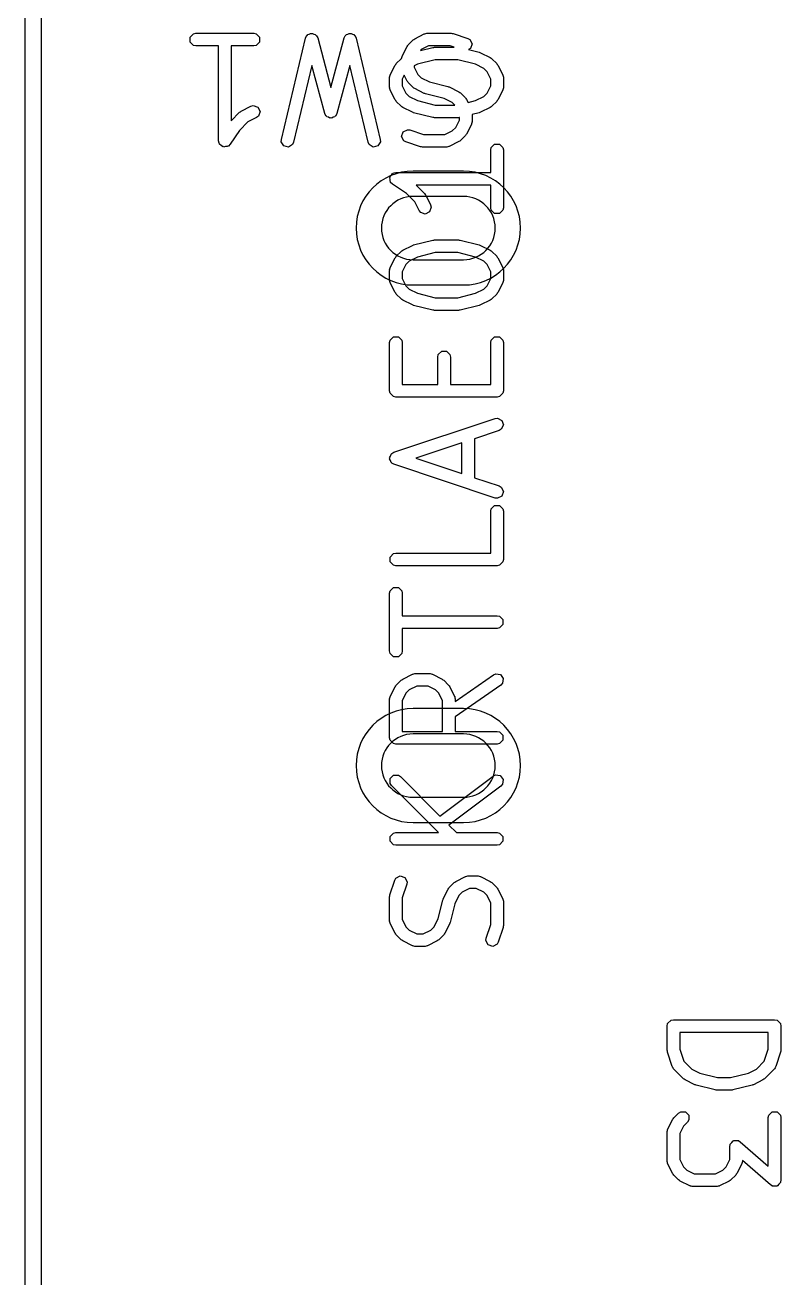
# Model space of a CAD drawing. Header units: inches. Extents: x 0.27 to 5.32, y 0.16 to 3.22.
# Drawn here: x 4.983 to 5.2184, y 0.8661 to 1.2561 of the extents above; entities that cross this region are included whole.
import ezdxf

# ---------------------------------------------------------------- set-up
doc = ezdxf.new("R2010")
doc.units = ezdxf.units.IN
doc.header["$MEASUREMENT"] = 0
doc.layers.add('BLACK', color=250, linetype='CONTINUOUS')

msp = doc.modelspace()

# ---------------------------------------------------------------- linework, layer by layer
at = {"layer": 'BLACK', "linetype": 'CONTINUOUS'}
for p, q in [((4.98797, 3.21953), (4.98797, 0.16047)), ((4.98297, 0.16297), (4.98297, 3.21703)), ((5.03438, 1.25236), (5.03544, 1.25343)), ((5.03438, 1.25086), (5.03438, 1.25236)), ((5.03544, 1.25343), (5.03619, 1.25358)), ((5.03619, 1.25358), (5.05419, 1.25358)), ((5.05419, 1.25358), (5.05495, 1.25343)), ((5.05495, 1.25343), (5.05601, 1.25236)), ((5.05601, 1.25236), (5.05601, 1.25086)), ((5.06278, 1.22057), (5.07027, 1.25207)), ((5.07027, 1.25207), (5.07059, 1.25276)), ((5.07059, 1.25276), (5.07085, 1.25292)), ((5.07085, 1.25292), (5.07099, 1.25317)), ((5.07099, 1.25317), (5.07146, 1.2533)), ((5.07146, 1.2533), (5.07188, 1.25355)), ((5.07188, 1.25355), (5.07216, 1.25349)), ((5.07216, 1.25349), (5.07245, 1.25356)), ((5.07245, 1.25356), (5.07287, 1.25332)), ((5.07287, 1.25332), (5.07334, 1.2532)), ((5.07334, 1.2532), (5.0735, 1.25295)), ((5.0735, 1.25295), (5.07375, 1.25281)), ((5.07375, 1.25281), (5.07409, 1.25212)), ((5.07409, 1.25212), (5.07819, 1.23675)), ((5.07819, 1.23675), (5.08229, 1.25212)), ((5.08229, 1.25212), (5.08263, 1.25281)), ((5.08263, 1.25281), (5.08288, 1.25295)), ((5.08288, 1.25295), (5.08303, 1.2532)), ((5.08303, 1.2532), (5.08351, 1.25332)), ((5.08351, 1.25332), (5.08393, 1.25356)), ((5.08393, 1.25356), (5.08421, 1.25349)), ((5.08421, 1.25349), (5.0845, 1.25355)), ((5.0845, 1.25355), (5.08491, 1.2533)), ((5.08491, 1.2533), (5.08538, 1.25317)), ((5.08538, 1.25317), (5.08553, 1.25292)), ((5.08553, 1.25292), (5.08578, 1.25276)), ((5.08578, 1.25276), (5.0861, 1.25207)), ((5.0861, 1.25207), (5.0936, 1.22057)), ((5.10431, 1.25187), (5.1073, 1.25337)), ((5.1073, 1.25337), (5.1074, 1.2534)), ((5.1074, 1.2534), (5.10743, 1.25343)), ((5.10743, 1.25343), (5.10774, 1.25349)), ((5.10774, 1.25349), (5.10805, 1.25357)), ((5.10805, 1.25357), (5.10809, 1.25356)), ((5.10809, 1.25356), (5.10819, 1.25358)), ((5.10819, 1.25358), (5.11568, 1.25358)), ((5.11568, 1.25358), (5.11599, 1.25352)), ((5.11599, 1.25352), (5.11631, 1.25348)), ((5.11631, 1.25348), (5.12081, 1.25198)), ((5.12081, 1.25198), (5.12147, 1.2516)), ((5.03544, 1.24979), (5.03438, 1.25086)), ((5.03619, 1.24964), (5.03544, 1.24979)), ((5.04322, 1.24964), (5.03619, 1.24964)), ((5.04322, 1.22011), (5.04322, 1.24964)), ((5.05419, 1.24964), (5.04716, 1.24964)), ((5.04716, 1.24964), (5.04716, 1.22637)), ((5.05495, 1.24979), (5.05419, 1.24964)), ((5.05601, 1.25086), (5.05495, 1.24979)), ((5.10043, 1.24649), (5.10193, 1.24949)), ((5.10193, 1.24949), (5.10212, 1.24974)), ((5.10212, 1.24974), (5.10229, 1.25)), ((5.10229, 1.25), (5.10379, 1.2515)), ((5.10379, 1.2515), (5.10406, 1.25168)), ((5.10406, 1.25168), (5.10431, 1.25187)), ((5.10606, 1.2482), (5.10998, 1.24918)), ((5.10635, 1.24849), (5.10606, 1.2482)), ((5.10865, 1.24964), (5.10635, 1.24849)), ((5.11536, 1.24964), (5.10865, 1.24964)), ((5.10998, 1.24918), (5.11022, 1.2492)), ((5.11022, 1.2492), (5.11046, 1.24924)), ((5.11046, 1.24924), (5.11656, 1.24924)), ((5.11656, 1.24924), (5.11536, 1.24964)), ((5.12167, 1.24882), (5.12108, 1.24852)), ((5.12108, 1.24852), (5.12443, 1.24768)), ((5.12147, 1.2516), (5.12215, 1.25025)), ((5.12215, 1.25025), (5.12167, 1.24882)), ((5.09839, 1.2439), (5.09857, 1.24417)), ((5.09857, 1.24417), (5.10007, 1.24567)), ((5.10007, 1.24567), (5.10023, 1.24577)), ((5.10023, 1.24577), (5.10031, 1.24605)), ((5.10031, 1.24605), (5.10037, 1.24636)), ((5.10037, 1.24636), (5.1004, 1.2464)), ((5.1004, 1.2464), (5.10043, 1.24649)), ((5.1107, 1.24531), (5.10515, 1.24392)), ((5.11772, 1.24531), (5.1107, 1.24531)), ((5.12327, 1.24392), (5.11772, 1.24531)), ((5.12443, 1.24768), (5.12463, 1.24759)), ((5.12463, 1.24759), (5.12484, 1.24754)), ((5.12484, 1.24754), (5.12784, 1.24604)), ((5.12784, 1.24604), (5.12809, 1.24584)), ((5.12809, 1.24584), (5.12835, 1.24567)), ((5.12835, 1.24567), (5.12985, 1.24417)), ((5.12985, 1.24417), (5.13002, 1.2439)), ((5.0723, 1.24357), (5.06661, 1.21966)), ((5.07629, 1.22861), (5.0723, 1.24357)), ((5.08408, 1.24357), (5.08009, 1.22861)), ((5.08977, 1.21966), (5.08408, 1.24357)), ((5.09658, 1.24022), (5.09664, 1.24053)), ((5.09664, 1.24053), (5.09667, 1.24056)), ((5.09667, 1.24056), (5.0967, 1.24066)), ((5.0967, 1.24066), (5.0982, 1.24366)), ((5.0982, 1.24366), (5.09839, 1.2439)), ((5.10103, 1.24052), (5.10043, 1.23931)), ((5.10193, 1.23873), (5.10103, 1.24052)), ((5.10515, 1.24392), (5.10415, 1.24342)), ((5.10415, 1.24342), (5.10415, 1.24308)), ((5.10415, 1.24308), (5.1053, 1.24078)), ((5.1053, 1.24078), (5.10635, 1.23973)), ((5.12579, 1.24266), (5.12327, 1.24392)), ((5.12684, 1.24161), (5.12579, 1.24266)), ((5.12799, 1.23931), (5.12684, 1.24161)), ((5.13002, 1.2439), (5.13022, 1.24366)), ((5.13022, 1.24366), (5.13172, 1.24066)), ((5.13172, 1.24066), (5.13174, 1.24056)), ((5.13174, 1.24056), (5.13178, 1.24053)), ((5.13178, 1.24053), (5.13184, 1.24022)), ((5.09649, 1.23978), (5.09651, 1.23987)), ((5.09649, 1.23678), (5.09649, 1.23978)), ((5.09651, 1.23668), (5.09649, 1.23678)), ((5.0965, 1.23991), (5.09658, 1.24022)), ((5.09651, 1.23987), (5.0965, 1.23991)), ((5.0965, 1.23664), (5.09651, 1.23668)), ((5.09658, 1.23633), (5.0965, 1.23664)), ((5.10043, 1.23931), (5.10043, 1.23724)), ((5.10043, 1.23724), (5.10158, 1.23494)), ((5.10212, 1.23848), (5.10193, 1.23873)), ((5.10229, 1.23822), (5.10212, 1.23848)), ((5.10379, 1.23672), (5.10229, 1.23822)), ((5.10406, 1.23654), (5.10379, 1.23672)), ((5.10431, 1.23635), (5.10406, 1.23654)), ((5.1073, 1.23485), (5.10431, 1.23635)), ((5.10635, 1.23973), (5.10887, 1.23847)), ((5.10887, 1.23847), (5.11466, 1.23702)), ((5.11466, 1.23702), (5.11486, 1.23693)), ((5.11486, 1.23693), (5.11506, 1.23687)), ((5.11506, 1.23687), (5.11806, 1.23537)), ((5.12684, 1.23494), (5.12799, 1.23724)), ((5.12799, 1.23724), (5.12799, 1.23931)), ((5.13184, 1.24022), (5.13192, 1.23991)), ((5.13192, 1.23664), (5.13184, 1.23633)), ((5.13192, 1.23991), (5.13191, 1.23987)), ((5.13191, 1.23987), (5.13192, 1.23978)), ((5.13192, 1.23678), (5.13191, 1.23668)), ((5.13191, 1.23668), (5.13192, 1.23664)), ((5.13192, 1.23978), (5.13192, 1.23678)), ((5.09664, 1.23602), (5.09658, 1.23633)), ((5.09667, 1.23599), (5.09664, 1.23602)), ((5.0967, 1.2359), (5.09667, 1.23599)), ((5.0982, 1.2329), (5.0967, 1.2359)), ((5.09839, 1.23265), (5.0982, 1.2329)), ((5.09857, 1.23238), (5.09839, 1.23265)), ((5.10158, 1.23494), (5.10263, 1.23389)), ((5.10263, 1.23389), (5.10515, 1.23263)), ((5.10515, 1.23263), (5.1107, 1.23124)), ((5.10751, 1.23479), (5.1073, 1.23485)), ((5.10771, 1.2347), (5.10751, 1.23479)), ((5.1135, 1.23325), (5.10771, 1.2347)), ((5.11602, 1.23199), (5.1135, 1.23325)), ((5.11806, 1.23537), (5.11831, 1.23518)), ((5.11831, 1.23518), (5.11858, 1.235)), ((5.11858, 1.235), (5.12008, 1.2335)), ((5.12008, 1.2335), (5.12025, 1.23324)), ((5.12025, 1.23324), (5.12044, 1.23299)), ((5.12044, 1.23299), (5.12092, 1.23205)), ((5.12092, 1.23205), (5.12327, 1.23263)), ((5.12327, 1.23263), (5.12579, 1.23389)), ((5.12579, 1.23389), (5.12684, 1.23494)), ((5.13002, 1.23265), (5.12985, 1.23238)), ((5.13022, 1.2329), (5.13002, 1.23265)), ((5.13172, 1.2359), (5.13022, 1.2329)), ((5.13174, 1.23599), (5.13172, 1.2359)), ((5.13178, 1.23602), (5.13174, 1.23599)), ((5.13184, 1.23633), (5.13178, 1.23602)), ((5.04716, 1.22637), (5.0498, 1.229)), ((5.0498, 1.229), (5.05006, 1.22918)), ((5.05006, 1.22918), (5.05031, 1.22937)), ((5.05031, 1.22937), (5.05331, 1.23087)), ((5.05331, 1.23087), (5.05405, 1.23108)), ((5.05405, 1.23108), (5.05548, 1.2306)), ((5.05548, 1.2306), (5.05616, 1.22925)), ((5.05616, 1.22925), (5.05568, 1.22782)), ((5.07663, 1.22792), (5.07629, 1.22861)), ((5.08009, 1.22861), (5.07975, 1.22792)), ((5.10007, 1.23088), (5.09857, 1.23238)), ((5.10033, 1.23071), (5.10007, 1.23088)), ((5.10058, 1.23052), (5.10033, 1.23071)), ((5.10358, 1.22902), (5.10058, 1.23052)), ((5.10379, 1.22896), (5.10358, 1.22902)), ((5.10398, 1.22887), (5.10379, 1.22896)), ((5.10998, 1.22737), (5.10398, 1.22887)), ((5.1107, 1.23124), (5.11677, 1.23124)), ((5.11677, 1.23124), (5.11602, 1.23199)), ((5.12443, 1.22887), (5.12215, 1.2283)), ((5.12463, 1.22896), (5.12443, 1.22887)), ((5.12484, 1.22902), (5.12463, 1.22896)), ((5.12784, 1.23052), (5.12484, 1.22902)), ((5.12809, 1.23071), (5.12784, 1.23052)), ((5.12835, 1.23088), (5.12809, 1.23071)), ((5.12985, 1.23238), (5.12835, 1.23088)), ((5.05236, 1.226), (5.04972, 1.22336)), ((5.05507, 1.22735), (5.05236, 1.226)), ((5.05568, 1.22782), (5.05507, 1.22735)), ((5.07686, 1.22778), (5.07663, 1.22792)), ((5.07699, 1.22755), (5.07686, 1.22778)), ((5.07749, 1.22742), (5.07699, 1.22755)), ((5.07793, 1.22716), (5.07749, 1.22742)), ((5.07819, 1.22723), (5.07793, 1.22716)), ((5.07845, 1.22716), (5.07819, 1.22723)), ((5.07889, 1.22742), (5.07845, 1.22716)), ((5.07939, 1.22755), (5.07889, 1.22742)), ((5.07952, 1.22778), (5.07939, 1.22755)), ((5.07975, 1.22792), (5.07952, 1.22778)), ((5.11022, 1.22735), (5.10998, 1.22737)), ((5.11046, 1.22731), (5.11022, 1.22735)), ((5.11796, 1.22731), (5.11046, 1.22731)), ((5.11707, 1.22428), (5.11822, 1.22658)), ((5.11819, 1.22735), (5.11796, 1.22731)), ((5.11822, 1.22736), (5.11819, 1.22735)), ((5.11822, 1.22658), (5.11822, 1.22736)), ((5.12194, 1.22523), (5.12044, 1.22223)), ((5.12197, 1.22533), (5.12194, 1.22523)), ((5.122, 1.22536), (5.12197, 1.22533)), ((5.12206, 1.22567), (5.122, 1.22536)), ((5.12215, 1.22597), (5.12206, 1.22567)), ((5.12215, 1.22611), (5.12213, 1.22602)), ((5.12213, 1.22602), (5.12215, 1.22597)), ((5.12215, 1.2283), (5.12215, 1.22611)), ((5.04972, 1.22336), (5.04683, 1.21902)), ((5.10022, 1.22147), (5.1007, 1.2229)), ((5.1009, 1.22013), (5.10022, 1.22147)), ((5.1007, 1.2229), (5.10205, 1.22358)), ((5.10205, 1.22358), (5.10281, 1.22348)), ((5.10281, 1.22348), (5.107, 1.22208)), ((5.107, 1.22208), (5.11372, 1.22208)), ((5.11372, 1.22208), (5.11602, 1.22323)), ((5.11602, 1.22323), (5.11707, 1.22428)), ((5.12008, 1.22172), (5.11858, 1.22022)), ((5.12025, 1.22198), (5.12008, 1.22172)), ((5.12044, 1.22223), (5.12025, 1.22198)), ((5.04337, 1.21936), (5.04322, 1.22011)), ((5.04352, 1.21922), (5.04337, 1.21936)), ((5.04356, 1.21902), (5.04352, 1.21922)), ((5.04403, 1.2187), (5.04356, 1.21902)), ((5.04444, 1.2183), (5.04403, 1.2187)), ((5.04464, 1.2183), (5.04444, 1.2183)), ((5.04481, 1.21818), (5.04464, 1.2183)), ((5.04537, 1.2183), (5.04481, 1.21818)), ((5.04595, 1.2183), (5.04537, 1.2183)), ((5.04609, 1.21844), (5.04595, 1.2183)), ((5.04629, 1.21848), (5.04609, 1.21844)), ((5.04683, 1.21902), (5.04629, 1.21848)), ((5.06275, 1.2198), (5.06278, 1.22057)), ((5.06354, 1.21852), (5.06275, 1.2198)), ((5.065, 1.21817), (5.06354, 1.21852)), ((5.06629, 1.21896), (5.065, 1.21817)), ((5.06661, 1.21966), (5.06629, 1.21896)), ((5.09009, 1.21896), (5.08977, 1.21966)), ((5.09138, 1.21817), (5.09009, 1.21896)), ((5.09284, 1.21852), (5.09138, 1.21817)), ((5.09363, 1.2198), (5.09284, 1.21852)), ((5.0936, 1.22057), (5.09363, 1.2198)), ((5.10156, 1.21975), (5.1009, 1.22013)), ((5.10606, 1.21825), (5.10156, 1.21975)), ((5.10638, 1.21821), (5.10606, 1.21825)), ((5.10669, 1.21815), (5.10638, 1.21821)), ((5.11418, 1.21815), (5.10669, 1.21815)), ((5.11428, 1.21816), (5.11418, 1.21815)), ((5.11432, 1.21815), (5.11428, 1.21816)), ((5.11463, 1.21823), (5.11432, 1.21815)), ((5.11494, 1.2183), (5.11463, 1.21823)), ((5.11497, 1.21833), (5.11494, 1.2183)), ((5.11506, 1.21835), (5.11497, 1.21833)), ((5.11806, 1.21985), (5.11506, 1.21835)), ((5.11831, 1.22005), (5.11806, 1.21985)), ((5.11858, 1.22022), (5.11831, 1.22005)), ((5.12799, 1.21728), (5.12814, 1.21803)), ((5.12799, 1.21025), (5.12799, 1.21728)), ((5.12814, 1.21803), (5.1292, 1.2191)), ((5.1292, 1.2191), (5.13071, 1.2191)), ((5.13071, 1.2191), (5.13178, 1.21803)), ((5.13178, 1.21803), (5.13192, 1.21728)), ((5.13192, 1.21728), (5.13192, 1.19928)), ((5.09664, 1.20903), (5.09705, 1.20944)), ((5.09705, 1.20944), (5.09737, 1.20991)), ((5.09737, 1.20991), (5.09756, 1.20995)), ((5.09756, 1.20995), (5.09771, 1.2101)), ((5.09771, 1.2101), (5.09846, 1.21025)), ((5.09846, 1.21025), (5.12799, 1.21025)), ((5.11953, 1.21067), (5.10378, 1.21067)), ((5.09653, 1.20866), (5.09664, 1.20883)), ((5.09664, 1.2081), (5.09653, 1.20866)), ((5.09664, 1.20883), (5.09664, 1.20903)), ((5.09664, 1.20753), (5.09664, 1.2081)), ((5.09679, 1.20738), (5.09664, 1.20753)), ((5.09682, 1.20718), (5.09679, 1.20738)), ((5.09737, 1.20664), (5.09682, 1.20718)), ((5.10171, 1.20375), (5.09737, 1.20664)), ((5.12799, 1.20631), (5.10471, 1.20631)), ((5.10471, 1.20631), (5.10735, 1.20367)), ((5.12799, 1.19928), (5.12799, 1.20631)), ((5.10434, 1.20111), (5.10171, 1.20375)), ((5.11953, 1.2028), (5.10378, 1.2028)), ((5.10735, 1.20367), (5.10753, 1.20341)), ((5.10753, 1.20341), (5.10772, 1.20316)), ((5.10772, 1.20316), (5.10922, 1.20016)), ((5.1057, 1.1984), (5.10434, 1.20111)), ((5.10617, 1.19779), (5.1057, 1.1984)), ((5.1076, 1.19732), (5.10617, 1.19779)), ((5.10895, 1.19799), (5.1076, 1.19732)), ((5.10942, 1.19942), (5.10895, 1.19799)), ((5.10922, 1.20016), (5.10942, 1.19942)), ((5.12814, 1.19853), (5.12799, 1.19928)), ((5.1292, 1.19746), (5.12814, 1.19853)), ((5.13071, 1.19746), (5.1292, 1.19746)), ((5.13178, 1.19853), (5.13071, 1.19746)), ((5.13192, 1.19928), (5.13178, 1.19853)), ((5.09857, 1.18417), (5.10007, 1.18567)), ((5.10007, 1.18567), (5.10033, 1.18585)), ((5.10033, 1.18585), (5.10058, 1.18604)), ((5.10058, 1.18604), (5.10358, 1.18754)), ((5.10358, 1.18754), (5.10379, 1.1876)), ((5.10379, 1.1876), (5.10398, 1.18769)), ((5.10398, 1.18769), (5.10998, 1.18919)), ((5.10998, 1.18919), (5.11022, 1.1892)), ((5.11022, 1.1892), (5.11046, 1.18925)), ((5.11046, 1.18925), (5.11796, 1.18925)), ((5.11796, 1.18925), (5.11819, 1.1892)), ((5.11819, 1.1892), (5.11844, 1.18919)), ((5.11844, 1.18919), (5.12443, 1.18769)), ((5.12443, 1.18769), (5.12463, 1.1876)), ((5.12463, 1.1876), (5.12484, 1.18754)), ((5.12484, 1.18754), (5.12784, 1.18604)), ((5.12784, 1.18604), (5.12809, 1.18585)), ((5.12809, 1.18585), (5.12835, 1.18567)), ((5.12835, 1.18567), (5.12985, 1.18417)), ((5.0967, 1.18066), (5.0982, 1.18366)), ((5.0982, 1.18366), (5.09839, 1.18391)), ((5.09839, 1.18391), (5.09857, 1.18417)), ((5.10263, 1.18266), (5.10158, 1.18162)), ((5.10515, 1.18392), (5.10263, 1.18266)), ((5.10378, 1.18311), (5.11953, 1.18311)), ((5.1107, 1.18531), (5.10515, 1.18392)), ((5.11772, 1.18531), (5.1107, 1.18531)), ((5.12327, 1.18392), (5.11772, 1.18531)), ((5.12579, 1.18266), (5.12327, 1.18392)), ((5.12684, 1.18162), (5.12579, 1.18266)), ((5.12985, 1.18417), (5.13002, 1.18391)), ((5.13002, 1.18391), (5.13022, 1.18366)), ((5.13022, 1.18366), (5.13172, 1.18066)), ((5.09649, 1.17978), (5.09651, 1.17988)), ((5.09649, 1.17678), (5.09649, 1.17978)), ((5.0965, 1.17992), (5.09658, 1.18023)), ((5.09651, 1.17988), (5.0965, 1.17992)), ((5.09658, 1.18023), (5.09664, 1.18054)), ((5.09664, 1.18054), (5.09667, 1.18057)), ((5.09667, 1.18057), (5.0967, 1.18066)), ((5.10158, 1.18162), (5.10043, 1.17932)), ((5.10043, 1.17932), (5.10043, 1.17725)), ((5.12799, 1.17932), (5.12684, 1.18162)), ((5.12799, 1.17725), (5.12799, 1.17932)), ((5.13172, 1.18066), (5.13174, 1.18057)), ((5.13174, 1.18057), (5.13178, 1.18054)), ((5.13178, 1.18054), (5.13184, 1.18023)), ((5.13184, 1.18023), (5.13192, 1.17992)), ((5.13192, 1.17992), (5.13191, 1.17988)), ((5.13191, 1.17988), (5.13192, 1.17978)), ((5.13192, 1.17978), (5.13192, 1.17678)), ((5.09651, 1.17669), (5.09649, 1.17678)), ((5.0965, 1.17664), (5.09651, 1.17669)), ((5.09658, 1.17634), (5.0965, 1.17664)), ((5.09664, 1.17603), (5.09658, 1.17634)), ((5.09667, 1.176), (5.09664, 1.17603)), ((5.0967, 1.1759), (5.09667, 1.176)), ((5.0982, 1.1729), (5.0967, 1.1759)), ((5.10043, 1.17725), (5.10158, 1.17495)), ((5.10158, 1.17495), (5.10263, 1.1739)), ((5.10378, 1.17524), (5.11953, 1.17524)), ((5.12579, 1.1739), (5.12684, 1.17495)), ((5.12684, 1.17495), (5.12799, 1.17725)), ((5.13172, 1.1759), (5.13022, 1.1729)), ((5.13174, 1.176), (5.13172, 1.1759)), ((5.13178, 1.17603), (5.13174, 1.176)), ((5.13184, 1.17634), (5.13178, 1.17603)), ((5.13192, 1.17664), (5.13184, 1.17634)), ((5.13192, 1.17678), (5.13191, 1.17669)), ((5.13191, 1.17669), (5.13192, 1.17664)), ((5.09839, 1.17265), (5.0982, 1.1729)), ((5.09857, 1.17239), (5.09839, 1.17265)), ((5.10007, 1.17089), (5.09857, 1.17239)), ((5.10033, 1.17072), (5.10007, 1.17089)), ((5.10058, 1.17052), (5.10033, 1.17072)), ((5.10358, 1.16902), (5.10058, 1.17052)), ((5.10263, 1.1739), (5.10515, 1.17264)), ((5.10515, 1.17264), (5.1107, 1.17125)), ((5.1107, 1.17125), (5.11772, 1.17125)), ((5.11772, 1.17125), (5.12327, 1.17264)), ((5.12327, 1.17264), (5.12579, 1.1739)), ((5.12784, 1.17052), (5.12484, 1.16902)), ((5.12809, 1.17072), (5.12784, 1.17052)), ((5.12835, 1.17089), (5.12809, 1.17072)), ((5.12985, 1.17239), (5.12835, 1.17089)), ((5.13002, 1.17265), (5.12985, 1.17239)), ((5.13022, 1.1729), (5.13002, 1.17265)), ((5.10379, 1.16897), (5.10358, 1.16902)), ((5.10398, 1.16887), (5.10379, 1.16897)), ((5.10998, 1.16737), (5.10398, 1.16887)), ((5.11022, 1.16736), (5.10998, 1.16737)), ((5.11046, 1.16732), (5.11022, 1.16736)), ((5.11796, 1.16732), (5.11046, 1.16732)), ((5.11819, 1.16736), (5.11796, 1.16732)), ((5.11844, 1.16737), (5.11819, 1.16736)), ((5.12443, 1.16887), (5.11844, 1.16737)), ((5.12463, 1.16897), (5.12443, 1.16887)), ((5.12484, 1.16902), (5.12463, 1.16897)), ((5.09664, 1.15804), (5.09771, 1.1591)), ((5.09771, 1.1591), (5.09921, 1.1591)), ((5.09921, 1.1591), (5.10028, 1.15804)), ((5.12814, 1.15804), (5.1292, 1.1591)), ((5.1292, 1.1591), (5.13071, 1.1591)), ((5.13071, 1.1591), (5.13178, 1.15804)), ((5.09649, 1.15729), (5.09664, 1.15804)), ((5.09649, 1.14229), (5.09649, 1.15729)), ((5.10028, 1.15804), (5.10043, 1.15729)), ((5.10043, 1.15729), (5.10043, 1.14426)), ((5.11164, 1.15354), (5.11271, 1.1546)), ((5.11271, 1.1546), (5.11421, 1.1546)), ((5.11421, 1.1546), (5.11528, 1.15354)), ((5.12799, 1.15729), (5.12814, 1.15804)), ((5.12799, 1.14426), (5.12799, 1.15729)), ((5.13178, 1.15804), (5.13192, 1.15729)), ((5.13192, 1.15729), (5.13192, 1.14229)), ((5.11149, 1.15279), (5.11164, 1.15354)), ((5.11149, 1.14426), (5.11149, 1.15279)), ((5.11528, 1.15354), (5.11543, 1.15279)), ((5.11543, 1.15279), (5.11543, 1.14426)), ((5.10043, 1.14426), (5.11149, 1.14426)), ((5.11543, 1.14426), (5.12799, 1.14426)), ((5.09664, 1.14153), (5.09649, 1.14229)), ((5.09771, 1.14047), (5.09664, 1.14153)), ((5.09846, 1.14032), (5.09771, 1.14047)), ((5.12996, 1.14032), (5.09846, 1.14032)), ((5.13071, 1.14047), (5.12996, 1.14032)), ((5.13178, 1.14153), (5.13071, 1.14047)), ((5.13192, 1.14229), (5.13178, 1.14153)), ((5.09784, 1.12316), (5.12933, 1.13366)), ((5.12933, 1.13366), (5.1301, 1.13375)), ((5.1301, 1.13375), (5.13144, 1.13308)), ((5.13192, 1.13165), (5.13125, 1.1303)), ((5.13144, 1.13308), (5.13192, 1.13165)), ((5.13058, 1.12992), (5.12293, 1.12737)), ((5.12293, 1.12737), (5.12293, 1.11521)), ((5.13125, 1.1303), (5.13058, 1.12992)), ((5.11899, 1.12606), (5.10469, 1.12129)), ((5.11899, 1.11652), (5.11899, 1.12606)), ((5.0965, 1.12143), (5.09678, 1.12199)), ((5.09654, 1.12129), (5.0965, 1.12143)), ((5.0965, 1.12115), (5.09654, 1.12129)), ((5.09678, 1.12059), (5.0965, 1.12115)), ((5.09678, 1.12199), (5.09697, 1.12258)), ((5.09697, 1.12), (5.09678, 1.12059)), ((5.09697, 1.12258), (5.0971, 1.12265)), ((5.0971, 1.11993), (5.09697, 1.12)), ((5.0971, 1.12265), (5.09717, 1.12278)), ((5.09717, 1.1198), (5.0971, 1.11993)), ((5.09717, 1.12278), (5.09784, 1.12316)), ((5.09784, 1.11942), (5.09717, 1.1198)), ((5.12933, 1.10892), (5.09784, 1.11942)), ((5.10469, 1.12129), (5.11899, 1.11652)), ((5.12293, 1.11521), (5.13058, 1.11266)), ((5.13058, 1.11266), (5.13125, 1.11228)), ((5.13125, 1.11228), (5.13192, 1.11093)), ((5.1301, 1.10883), (5.12933, 1.10892)), ((5.13144, 1.1095), (5.1301, 1.10883)), ((5.13192, 1.11093), (5.13144, 1.1095)), ((5.12799, 1.10479), (5.12814, 1.10555)), ((5.12799, 1.09176), (5.12799, 1.10479)), ((5.12814, 1.10555), (5.1292, 1.10661)), ((5.1292, 1.10661), (5.13071, 1.10661)), ((5.13071, 1.10661), (5.13178, 1.10555)), ((5.13178, 1.10555), (5.13192, 1.10479)), ((5.13192, 1.10479), (5.13192, 1.08979)), ((5.09664, 1.09055), (5.09771, 1.09161)), ((5.09664, 1.08904), (5.09664, 1.09055)), ((5.09771, 1.08798), (5.09664, 1.08904)), ((5.09771, 1.09161), (5.09846, 1.09176)), ((5.09846, 1.09176), (5.12799, 1.09176)), ((5.13178, 1.08904), (5.13071, 1.08798)), ((5.13192, 1.08979), (5.13178, 1.08904)), ((5.09846, 1.08783), (5.09771, 1.08798)), ((5.12996, 1.08783), (5.09846, 1.08783)), ((5.13071, 1.08798), (5.12996, 1.08783)), ((5.09664, 1.08005), (5.09771, 1.08111)), ((5.09771, 1.08111), (5.09921, 1.08111)), ((5.09921, 1.08111), (5.10028, 1.08005)), ((5.09649, 1.0793), (5.09664, 1.08005)), ((5.09649, 1.0613), (5.09649, 1.0793)), ((5.10028, 1.08005), (5.10043, 1.0793)), ((5.10043, 1.0793), (5.10043, 1.07226)), ((5.10043, 1.07226), (5.12996, 1.07226)), ((5.12996, 1.07226), (5.13071, 1.07211)), ((5.13071, 1.07211), (5.13178, 1.07105)), ((5.13178, 1.06954), (5.13071, 1.06848)), ((5.13178, 1.07105), (5.13178, 1.06954)), ((5.12996, 1.06833), (5.10043, 1.06833)), ((5.10043, 1.06833), (5.10043, 1.0613)), ((5.13071, 1.06848), (5.12996, 1.06833)), ((5.09664, 1.06054), (5.09649, 1.0613)), ((5.10043, 1.0613), (5.10028, 1.06054)), ((5.09771, 1.05948), (5.09664, 1.06054)), ((5.09921, 1.05948), (5.09771, 1.05948)), ((5.10028, 1.06054), (5.09921, 1.05948)), ((5.10058, 1.05256), (5.10358, 1.05406)), ((5.10358, 1.05406), (5.10367, 1.05409)), ((5.10367, 1.05409), (5.10371, 1.05412)), ((5.10371, 1.05412), (5.10402, 1.05418)), ((5.10402, 1.05418), (5.10432, 1.05426)), ((5.10432, 1.05426), (5.10436, 1.05425)), ((5.10436, 1.05425), (5.10446, 1.05427)), ((5.10446, 1.05427), (5.10896, 1.05427)), ((5.10896, 1.05427), (5.10906, 1.05425)), ((5.10906, 1.05425), (5.1091, 1.05426)), ((5.1091, 1.05426), (5.1094, 1.05418)), ((5.1094, 1.05418), (5.10971, 1.05412)), ((5.10971, 1.05412), (5.10974, 1.05409)), ((5.10974, 1.05409), (5.10984, 1.05406)), ((5.10984, 1.05406), (5.11284, 1.05256)), ((5.11693, 1.04558), (5.12883, 1.05391)), ((5.12883, 1.05391), (5.12953, 1.05422)), ((5.12953, 1.05422), (5.13101, 1.05396)), ((5.13101, 1.05396), (5.13188, 1.05272)), ((5.0967, 1.04718), (5.0982, 1.05018)), ((5.0982, 1.05018), (5.09839, 1.05043)), ((5.09839, 1.05043), (5.09857, 1.05069)), ((5.09857, 1.05069), (5.10007, 1.05219)), ((5.10007, 1.05219), (5.10033, 1.05237)), ((5.10033, 1.05237), (5.10058, 1.05256)), ((5.10263, 1.04918), (5.10158, 1.04813)), ((5.10492, 1.05033), (5.10263, 1.04918)), ((5.10849, 1.05033), (5.10492, 1.05033)), ((5.11079, 1.04918), (5.10849, 1.05033)), ((5.11184, 1.04813), (5.11079, 1.04918)), ((5.11284, 1.05256), (5.11309, 1.05237)), ((5.11309, 1.05237), (5.11335, 1.05219)), ((5.11335, 1.05219), (5.11485, 1.05069)), ((5.11485, 1.05069), (5.11503, 1.05043)), ((5.11503, 1.05043), (5.11522, 1.05018)), ((5.11522, 1.05018), (5.11672, 1.04718)), ((5.13109, 1.05069), (5.11693, 1.04077)), ((5.13162, 1.05124), (5.13109, 1.05069)), ((5.13188, 1.05272), (5.13162, 1.05124)), ((5.09649, 1.0463), (5.09651, 1.0464)), ((5.09649, 1.0343), (5.09649, 1.0463)), ((5.0965, 1.04644), (5.09658, 1.04674)), ((5.09651, 1.0464), (5.0965, 1.04644)), ((5.09658, 1.04674), (5.09664, 1.04705)), ((5.09664, 1.04705), (5.09667, 1.04708)), ((5.09667, 1.04708), (5.0967, 1.04718)), ((5.10158, 1.04813), (5.10043, 1.04583)), ((5.10043, 1.04583), (5.10043, 1.03627)), ((5.11299, 1.04583), (5.11184, 1.04813)), ((5.11299, 1.03627), (5.11299, 1.04583)), ((5.11672, 1.04718), (5.11675, 1.04708)), ((5.11675, 1.04708), (5.11678, 1.04705)), ((5.11678, 1.04705), (5.11684, 1.04674)), ((5.11684, 1.04674), (5.11692, 1.04644)), ((5.11692, 1.04644), (5.11691, 1.0464)), ((5.11691, 1.0464), (5.11693, 1.0463)), ((5.11693, 1.0463), (5.11693, 1.04558)), ((5.11953, 1.04335), (5.10378, 1.04335)), ((5.11693, 1.04077), (5.11693, 1.03627)), ((5.09664, 1.03355), (5.09649, 1.0343)), ((5.09771, 1.03248), (5.09664, 1.03355)), ((5.10043, 1.03627), (5.11299, 1.03627)), ((5.11953, 1.03547), (5.10378, 1.03547)), ((5.11693, 1.03627), (5.12996, 1.03627)), ((5.12996, 1.03627), (5.13071, 1.03612)), ((5.13071, 1.03612), (5.13178, 1.03505)), ((5.13178, 1.03355), (5.13071, 1.03248)), ((5.13178, 1.03505), (5.13178, 1.03355)), ((5.09846, 1.03233), (5.09771, 1.03248)), ((5.12996, 1.03233), (5.09846, 1.03233)), ((5.13071, 1.03248), (5.12996, 1.03233)), ((5.09664, 1.02156), (5.09771, 1.02262)), ((5.09771, 1.02262), (5.09921, 1.02262)), ((5.09921, 1.02262), (5.09985, 1.02219)), ((5.09985, 1.02219), (5.11214, 1.0099)), ((5.11214, 1.0099), (5.12878, 1.02238)), ((5.12878, 1.02238), (5.12947, 1.02271)), ((5.12947, 1.02271), (5.13096, 1.0225)), ((5.13096, 1.0225), (5.13186, 1.02129)), ((5.09664, 1.02005), (5.09664, 1.02156)), ((5.09707, 1.01941), (5.09664, 1.02005)), ((5.11171, 1.00477), (5.09707, 1.01941)), ((5.13114, 1.01923), (5.11496, 1.00709)), ((5.13165, 1.0198), (5.13114, 1.01923)), ((5.13186, 1.02129), (5.13165, 1.0198)), ((5.10378, 1.01579), (5.11953, 1.01579)), ((5.10378, 1.00791), (5.11953, 1.00791)), ((5.11496, 1.00709), (5.11727, 1.00477)), ((5.09664, 1.00356), (5.09771, 1.00462)), ((5.09664, 1.00205), (5.09664, 1.00356)), ((5.09771, 1.00462), (5.09846, 1.00477)), ((5.09846, 1.00477), (5.11171, 1.00477)), ((5.11727, 1.00477), (5.12996, 1.00477)), ((5.12996, 1.00477), (5.13071, 1.00462)), ((5.13071, 1.00462), (5.13178, 1.00356)), ((5.13178, 1.00356), (5.13178, 1.00205)), ((5.09771, 1.00099), (5.09664, 1.00205)), ((5.09846, 1.00084), (5.09771, 1.00099)), ((5.12996, 1.00084), (5.09846, 1.00084)), ((5.13071, 1.00099), (5.12996, 1.00084)), ((5.13178, 1.00205), (5.13071, 1.00099)), ((5.09847, 0.9906), (5.09982, 0.99127)), ((5.09982, 0.99127), (5.10125, 0.99079)), ((5.10125, 0.99079), (5.10192, 0.98945)), ((5.11708, 0.98957), (5.12008, 0.99107)), ((5.12008, 0.99107), (5.12017, 0.99109)), ((5.12017, 0.99109), (5.1202, 0.99112)), ((5.1202, 0.99112), (5.12051, 0.99119)), ((5.12051, 0.99119), (5.12082, 0.99127)), ((5.12082, 0.99127), (5.12086, 0.99126)), ((5.12086, 0.99126), (5.12096, 0.99127)), ((5.12096, 0.99127), (5.12396, 0.99127)), ((5.12396, 0.99127), (5.12405, 0.99126)), ((5.12405, 0.99126), (5.1241, 0.99127)), ((5.1241, 0.99127), (5.1244, 0.99119)), ((5.1244, 0.99119), (5.12471, 0.99112)), ((5.12471, 0.99112), (5.12474, 0.99109)), ((5.12474, 0.99109), (5.12484, 0.99107)), ((5.12484, 0.99107), (5.12784, 0.98957)), ((5.09659, 0.98543), (5.09809, 0.98993)), ((5.09809, 0.98993), (5.09847, 0.9906)), ((5.10183, 0.98868), (5.10043, 0.98449)), ((5.10192, 0.98945), (5.10183, 0.98868)), ((5.1132, 0.98419), (5.1147, 0.98719)), ((5.1147, 0.98719), (5.11489, 0.98744)), ((5.11489, 0.98744), (5.11507, 0.9877)), ((5.11507, 0.9877), (5.11657, 0.9892)), ((5.11657, 0.9892), (5.11683, 0.98937)), ((5.11683, 0.98937), (5.11708, 0.98957)), ((5.12142, 0.98734), (5.11912, 0.98619)), ((5.12349, 0.98734), (5.12142, 0.98734)), ((5.12579, 0.98619), (5.12349, 0.98734)), ((5.12784, 0.98957), (5.12809, 0.98937)), ((5.12809, 0.98937), (5.12835, 0.9892)), ((5.12835, 0.9892), (5.12985, 0.9877)), ((5.12985, 0.9877), (5.13002, 0.98744)), ((5.13002, 0.98744), (5.13022, 0.98719)), ((5.13022, 0.98719), (5.13172, 0.98419)), ((5.09649, 0.98481), (5.09655, 0.98512)), ((5.09649, 0.97731), (5.09649, 0.98481)), ((5.09655, 0.98512), (5.09659, 0.98543)), ((5.10043, 0.98449), (5.10043, 0.97777)), ((5.1116, 0.97799), (5.11305, 0.98378)), ((5.11305, 0.98378), (5.11314, 0.98398)), ((5.11314, 0.98398), (5.1132, 0.98419)), ((5.11808, 0.98514), (5.11682, 0.98262)), ((5.11912, 0.98619), (5.11808, 0.98514)), ((5.12684, 0.98514), (5.12579, 0.98619)), ((5.12799, 0.98284), (5.12684, 0.98514)), ((5.12799, 0.97613), (5.12799, 0.98284)), ((5.13172, 0.98419), (5.13174, 0.98409)), ((5.13174, 0.98409), (5.13178, 0.98406)), ((5.13178, 0.98406), (5.13184, 0.98375)), ((5.13184, 0.98375), (5.13192, 0.98345)), ((5.13192, 0.98345), (5.13191, 0.9834)), ((5.13191, 0.9834), (5.13192, 0.98331)), ((5.13192, 0.98331), (5.13192, 0.97581)), ((5.11682, 0.98262), (5.11537, 0.97683)), ((5.09651, 0.97721), (5.09649, 0.97731)), ((5.0965, 0.97717), (5.09651, 0.97721)), ((5.09658, 0.97686), (5.0965, 0.97717)), ((5.09664, 0.97655), (5.09658, 0.97686)), ((5.09667, 0.97652), (5.09664, 0.97655)), ((5.0967, 0.97643), (5.09667, 0.97652)), ((5.0982, 0.97343), (5.0967, 0.97643)), ((5.10043, 0.97777), (5.10158, 0.97547)), ((5.10158, 0.97547), (5.10263, 0.97443)), ((5.10929, 0.97443), (5.11034, 0.97547)), ((5.11034, 0.97547), (5.1116, 0.97799)), ((5.11522, 0.97643), (5.11372, 0.97343)), ((5.11528, 0.97664), (5.11522, 0.97643)), ((5.11537, 0.97683), (5.11528, 0.97664)), ((5.12659, 0.97193), (5.12799, 0.97613)), ((5.13182, 0.97519), (5.13032, 0.97069)), ((5.13186, 0.9755), (5.13182, 0.97519)), ((5.13192, 0.97581), (5.13186, 0.9755)), ((5.09839, 0.97318), (5.0982, 0.97343)), ((5.09857, 0.97292), (5.09839, 0.97318)), ((5.10007, 0.97142), (5.09857, 0.97292)), ((5.10033, 0.97124), (5.10007, 0.97142)), ((5.10058, 0.97105), (5.10033, 0.97124)), ((5.10263, 0.97443), (5.10492, 0.97328)), ((5.10492, 0.97328), (5.10699, 0.97328)), ((5.10699, 0.97328), (5.10929, 0.97443)), ((5.11159, 0.97124), (5.11134, 0.97105)), ((5.11185, 0.97142), (5.11159, 0.97124)), ((5.11335, 0.97292), (5.11185, 0.97142)), ((5.11353, 0.97318), (5.11335, 0.97292)), ((5.11372, 0.97343), (5.11353, 0.97318)), ((5.12649, 0.97117), (5.12659, 0.97193)), ((5.12717, 0.96982), (5.12649, 0.97117)), ((5.10358, 0.96955), (5.10058, 0.97105)), ((5.10367, 0.96952), (5.10358, 0.96955)), ((5.10371, 0.96949), (5.10367, 0.96952)), ((5.10402, 0.96943), (5.10371, 0.96949)), ((5.10432, 0.96935), (5.10402, 0.96943)), ((5.10436, 0.96936), (5.10432, 0.96935)), ((5.10446, 0.96934), (5.10436, 0.96936)), ((5.10746, 0.96934), (5.10446, 0.96934)), ((5.10756, 0.96936), (5.10746, 0.96934)), ((5.1076, 0.96935), (5.10756, 0.96936)), ((5.1079, 0.96943), (5.1076, 0.96935)), ((5.10821, 0.96949), (5.1079, 0.96943)), ((5.10824, 0.96952), (5.10821, 0.96949)), ((5.10834, 0.96955), (5.10824, 0.96952)), ((5.11134, 0.97105), (5.10834, 0.96955)), ((5.1286, 0.96935), (5.12717, 0.96982)), ((5.12994, 0.97002), (5.1286, 0.96935)), ((5.13032, 0.97069), (5.12994, 0.97002)), ((5.18292, 0.94455), (5.18307, 0.9453)), ((5.18292, 0.93705), (5.18292, 0.94455)), ((5.18307, 0.9453), (5.18413, 0.94636)), ((5.18413, 0.94636), (5.18489, 0.94651)), ((5.18489, 0.94651), (5.21638, 0.94651)), ((5.21638, 0.94651), (5.21714, 0.94636)), ((5.21714, 0.94636), (5.2182, 0.9453)), ((5.2182, 0.9453), (5.21835, 0.94455)), ((5.21835, 0.94455), (5.21835, 0.93705)), ((5.21441, 0.94258), (5.18685, 0.94258)), ((5.18685, 0.94258), (5.18685, 0.93737)), ((5.21441, 0.93737), (5.21441, 0.94258)), ((5.18298, 0.93674), (5.18292, 0.93705)), ((5.18302, 0.93642), (5.18298, 0.93674)), ((5.18452, 0.93193), (5.18302, 0.93642)), ((5.18685, 0.93737), (5.18811, 0.93361)), ((5.21316, 0.93361), (5.21441, 0.93737)), ((5.21825, 0.93642), (5.21675, 0.93193)), ((5.21829, 0.93674), (5.21825, 0.93642)), ((5.21835, 0.93705), (5.21829, 0.93674)), ((5.18811, 0.93361), (5.19055, 0.93117)), ((5.21072, 0.93117), (5.21316, 0.93361)), ((5.18457, 0.93184), (5.18452, 0.93193)), ((5.18457, 0.93179), (5.18457, 0.93184)), ((5.18474, 0.93153), (5.18457, 0.93179)), ((5.1849, 0.93126), (5.18474, 0.93153)), ((5.18494, 0.93124), (5.1849, 0.93126)), ((5.18499, 0.93116), (5.18494, 0.93124)), ((5.18799, 0.92816), (5.18499, 0.93116)), ((5.19055, 0.93117), (5.19307, 0.92991)), ((5.19307, 0.92991), (5.19863, 0.92852)), ((5.19863, 0.92852), (5.20264, 0.92852)), ((5.20264, 0.92852), (5.2082, 0.92991)), ((5.2082, 0.92991), (5.21072, 0.93117)), ((5.21627, 0.93116), (5.21327, 0.92816)), ((5.21633, 0.93124), (5.21627, 0.93116)), ((5.21637, 0.93126), (5.21633, 0.93124)), ((5.21653, 0.93153), (5.21637, 0.93126)), ((5.2167, 0.93179), (5.21653, 0.93153)), ((5.21675, 0.93193), (5.2167, 0.93184)), ((5.2167, 0.93184), (5.2167, 0.93179)), ((5.18826, 0.92798), (5.18799, 0.92816)), ((5.18851, 0.92779), (5.18826, 0.92798)), ((5.1915, 0.92629), (5.18851, 0.92779)), ((5.19171, 0.92623), (5.1915, 0.92629)), ((5.19191, 0.92614), (5.19171, 0.92623)), ((5.19791, 0.92464), (5.19191, 0.92614)), ((5.19815, 0.92463), (5.19791, 0.92464)), ((5.19838, 0.92458), (5.19815, 0.92463)), ((5.20288, 0.92458), (5.19838, 0.92458)), ((5.20312, 0.92463), (5.20288, 0.92458)), ((5.20336, 0.92464), (5.20312, 0.92463)), ((5.20936, 0.92614), (5.20336, 0.92464)), ((5.20956, 0.92623), (5.20936, 0.92614)), ((5.20976, 0.92629), (5.20956, 0.92623)), ((5.21276, 0.92779), (5.20976, 0.92629)), ((5.21301, 0.92798), (5.21276, 0.92779)), ((5.21327, 0.92816), (5.21301, 0.92798)), ((5.18499, 0.91594), (5.18649, 0.91744)), ((5.18649, 0.91744), (5.18713, 0.91787)), ((5.18713, 0.91787), (5.18864, 0.91787)), ((5.18864, 0.91787), (5.1897, 0.9168)), ((5.1897, 0.9168), (5.1897, 0.9153)), ((5.21441, 0.91605), (5.21456, 0.9168)), ((5.21456, 0.9168), (5.21563, 0.91787)), ((5.21563, 0.91787), (5.21714, 0.91787)), ((5.21714, 0.91787), (5.2182, 0.9168)), ((5.2182, 0.9168), (5.21835, 0.91605)), ((5.18313, 0.91243), (5.18463, 0.91543)), ((5.18463, 0.91543), (5.18482, 0.91568)), ((5.18482, 0.91568), (5.18499, 0.91594)), ((5.188, 0.91338), (5.18685, 0.91109)), ((5.18928, 0.91466), (5.188, 0.91338)), ((5.1897, 0.9153), (5.18928, 0.91466)), ((5.21441, 0.90089), (5.21441, 0.91605)), ((5.21835, 0.91605), (5.21835, 0.89655)), ((5.18292, 0.91169), (5.18301, 0.91199)), ((5.18294, 0.91165), (5.18292, 0.91169)), ((5.18292, 0.91155), (5.18294, 0.91165)), ((5.18292, 0.90255), (5.18292, 0.91155)), ((5.18301, 0.91199), (5.18307, 0.9123)), ((5.18307, 0.9123), (5.1831, 0.91234)), ((5.1831, 0.91234), (5.18313, 0.91243)), ((5.18685, 0.91109), (5.18685, 0.90302)), ((5.20305, 0.90829), (5.20351, 0.90882)), ((5.20351, 0.90882), (5.20358, 0.90882)), ((5.20358, 0.90882), (5.20363, 0.90887)), ((5.20363, 0.90887), (5.20432, 0.90887)), ((5.20432, 0.90887), (5.20501, 0.90892)), ((5.20501, 0.90892), (5.20509, 0.90887)), ((5.20509, 0.90887), (5.20514, 0.90887)), ((5.20514, 0.90887), (5.20519, 0.90881)), ((5.20519, 0.90881), (5.20568, 0.90853)), ((5.20242, 0.90705), (5.20252, 0.9076)), ((5.20242, 0.90302), (5.20242, 0.90705)), ((5.20252, 0.90768), (5.20255, 0.90771)), ((5.20252, 0.9076), (5.20252, 0.90768)), ((5.20255, 0.90771), (5.20256, 0.9078)), ((5.20256, 0.9078), (5.20305, 0.90829)), ((5.20568, 0.90853), (5.21441, 0.90089)), ((5.18294, 0.90245), (5.18292, 0.90255)), ((5.18292, 0.90241), (5.18294, 0.90245)), ((5.18301, 0.90211), (5.18292, 0.90241)), ((5.18307, 0.9018), (5.18301, 0.90211)), ((5.1831, 0.90177), (5.18307, 0.9018)), ((5.18313, 0.90167), (5.1831, 0.90177)), ((5.18463, 0.89867), (5.18313, 0.90167)), ((5.18685, 0.90302), (5.188, 0.90072)), ((5.20127, 0.90072), (5.20242, 0.90302)), ((5.20614, 0.90167), (5.20464, 0.89867)), ((5.20617, 0.90177), (5.20614, 0.90167)), ((5.2062, 0.9018), (5.20617, 0.90177)), ((5.20626, 0.90211), (5.2062, 0.9018)), ((5.20635, 0.90241), (5.20626, 0.90211)), ((5.20635, 0.90255), (5.20633, 0.90245)), ((5.20633, 0.90245), (5.20635, 0.90241)), ((5.21509, 0.89507), (5.20635, 0.90271)), ((5.20635, 0.90271), (5.20635, 0.90255)), ((5.18482, 0.89842), (5.18463, 0.89867)), ((5.18499, 0.89816), (5.18482, 0.89842)), ((5.18649, 0.89666), (5.18499, 0.89816)), ((5.188, 0.90072), (5.18905, 0.89967)), ((5.18905, 0.89967), (5.19135, 0.89852)), ((5.19135, 0.89852), (5.19792, 0.89852)), ((5.19792, 0.89852), (5.20022, 0.89967)), ((5.20022, 0.89967), (5.20127, 0.90072)), ((5.20428, 0.89816), (5.20278, 0.89666)), ((5.20445, 0.89842), (5.20428, 0.89816)), ((5.20464, 0.89867), (5.20445, 0.89842)), ((5.18676, 0.89648), (5.18649, 0.89666)), ((5.18701, 0.89629), (5.18676, 0.89648)), ((5.19, 0.89479), (5.18701, 0.89629)), ((5.1901, 0.89477), (5.19, 0.89479)), ((5.19013, 0.89473), (5.1901, 0.89477)), ((5.19044, 0.89467), (5.19013, 0.89473)), ((5.19075, 0.89459), (5.19044, 0.89467)), ((5.19079, 0.8946), (5.19075, 0.89459)), ((5.19089, 0.89458), (5.19079, 0.8946)), ((5.19838, 0.89458), (5.19089, 0.89458)), ((5.19848, 0.8946), (5.19838, 0.89458)), ((5.19852, 0.89459), (5.19848, 0.8946)), ((5.19883, 0.89467), (5.19852, 0.89459)), ((5.19914, 0.89473), (5.19883, 0.89467)), ((5.19917, 0.89477), (5.19914, 0.89473)), ((5.19926, 0.89479), (5.19917, 0.89477)), ((5.20226, 0.89629), (5.19926, 0.89479)), ((5.20251, 0.89648), (5.20226, 0.89629)), ((5.20278, 0.89666), (5.20251, 0.89648)), ((5.21557, 0.89479), (5.21509, 0.89507)), ((5.21563, 0.89473), (5.21557, 0.89479)), ((5.21567, 0.89473), (5.21563, 0.89473)), ((5.21575, 0.89469), (5.21567, 0.89473)), ((5.21644, 0.89473), (5.21575, 0.89469)), ((5.21714, 0.89473), (5.21644, 0.89473)), ((5.21718, 0.89478), (5.21714, 0.89473)), ((5.21725, 0.89479), (5.21718, 0.89478)), ((5.21771, 0.89531), (5.21725, 0.89479)), ((5.2182, 0.8958), (5.21771, 0.89531)), ((5.21822, 0.89589), (5.2182, 0.8958)), ((5.21825, 0.89592), (5.21822, 0.89589)), ((5.21835, 0.89655), (5.21824, 0.896)), ((5.21824, 0.896), (5.21825, 0.89592))]:
    msp.add_line(p, q, dxfattribs=at)
at = {"layer": 'BLACK'}
for centre, radius, start, end in [((5.10378, 1.19295), 0.01772, 90, 270), ((5.11953, 1.19295), 0.01772, -90, 90), ((5.10378, 1.19295), 0.00984, 90, 270), ((5.11953, 1.19295), 0.00984, -90, 90), ((5.10378, 1.02563), 0.01772, 90, 270), ((5.11953, 1.02563), 0.01772, -90, 90), ((5.10378, 1.02563), 0.00984, 90, 270), ((5.11953, 1.02563), 0.00984, -90, 90)]:
    msp.add_arc(centre, radius, start, end, dxfattribs=at)

doc.saveas('drawing.dxf')
